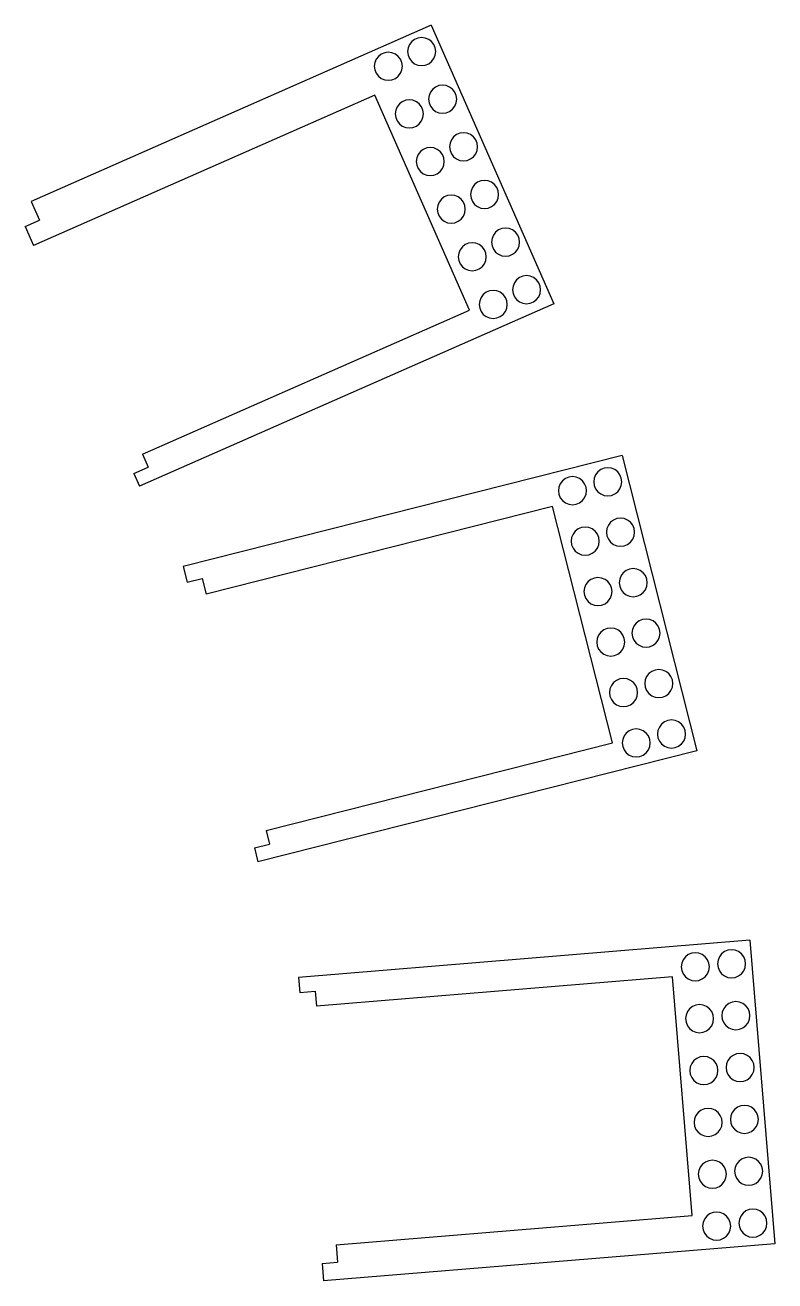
# Model space of a CAD drawing. Extents: x -27280 to 27280, y -16671 to 16671.
# Drawn here: x -20696 to -18968, y -3017 to -121 of the extents above; entities that cross this region are included whole.
import ezdxf

# ---------------------------------------------------------------- set-up
doc = ezdxf.new("R2010")
doc.units = 0
doc.header["$MEASUREMENT"] = 0
doc.layers.get('0').update_dxf_attribs({"linetype": 'CONTINUOUS'})

msp = doc.modelspace()

# ---------------------------------------------------------------- linework, layer by layer
for p, q in [((-19760, -121.1), (-20682.5, -527.5)), ((-19760, -121.1), (-19477.1, -763.5)), ((-19810.3, -166), (-19813.5, -173.8)), ((-19805.1, -159.2), (-19810.3, -166)), ((-19798.4, -154.1), (-19805.1, -159.2)), ((-19790.6, -150.9), (-19798.4, -154.1)), ((-19782.2, -149.8), (-19790.6, -150.9)), ((-19773.8, -150.9), (-19782.2, -149.8)), ((-19766, -154.1), (-19773.8, -150.9)), ((-19759.3, -159.2), (-19766, -154.1)), ((-19754.2, -166), (-19759.3, -159.2)), ((-19750.9, -173.8), (-19754.2, -166)), ((-19887.1, -199.8), (-19890.3, -207.6)), ((-19881.9, -193.1), (-19887.1, -199.8)), ((-19875.2, -187.9), (-19881.9, -193.1)), ((-19867.4, -184.7), (-19875.2, -187.9)), ((-19859, -183.6), (-19867.4, -184.7)), ((-19850.6, -184.7), (-19859, -183.6)), ((-19842.8, -187.9), (-19850.6, -184.7)), ((-19836.1, -193.1), (-19842.8, -187.9)), ((-19831, -199.8), (-19836.1, -193.1)), ((-19827.7, -207.6), (-19831, -199.8)), ((-19813.5, -173.8), (-19814.6, -182.2)), ((-19814.6, -182.2), (-19813.5, -190.5)), ((-19813.5, -190.5), (-19810.3, -198.3)), ((-19810.3, -198.3), (-19805.1, -205.1)), ((-19759.3, -205.1), (-19754.2, -198.3)), ((-19754.2, -198.3), (-19750.9, -190.5)), ((-19749.8, -182.2), (-19750.9, -173.8)), ((-19750.9, -190.5), (-19749.8, -182.2)), ((-19890.3, -207.6), (-19891.4, -216)), ((-19891.4, -216), (-19890.3, -224.4)), ((-19890.3, -224.4), (-19887.1, -232.2)), ((-19831, -232.2), (-19827.7, -224.4)), ((-19826.6, -216), (-19827.7, -207.6)), ((-19827.7, -224.4), (-19826.6, -216)), ((-19805.1, -205.1), (-19798.4, -210.2)), ((-19798.4, -210.2), (-19790.6, -213.4)), ((-19790.6, -213.4), (-19782.2, -214.5)), ((-19782.2, -214.5), (-19773.8, -213.4)), ((-19773.8, -213.4), (-19766, -210.2)), ((-19766, -210.2), (-19759.3, -205.1)), ((-19887.1, -232.2), (-19881.9, -238.9)), ((-19881.9, -238.9), (-19875.2, -244)), ((-19875.2, -244), (-19867.4, -247.3)), ((-19867.4, -247.3), (-19859, -248.4)), ((-19859, -248.4), (-19850.6, -247.3)), ((-19850.6, -247.3), (-19842.8, -244)), ((-19842.8, -244), (-19836.1, -238.9)), ((-19836.1, -238.9), (-19831, -232.2)), ((-19733.8, -259.6), (-19742.2, -260.7)), ((-19725.4, -260.7), (-19733.8, -259.6)), ((-19890.4, -282.6), (-20677.1, -629.1)), ((-19671.9, -778.5), (-19890.4, -282.6)), ((-19765.1, -283.6), (-19766.2, -292)), ((-19761.9, -275.8), (-19765.1, -283.6)), ((-19756.7, -269.1), (-19761.9, -275.8)), ((-19750, -263.9), (-19756.7, -269.1)), ((-19742.2, -260.7), (-19750, -263.9)), ((-19717.6, -263.9), (-19725.4, -260.7)), ((-19710.9, -269.1), (-19717.6, -263.9)), ((-19705.8, -275.8), (-19710.9, -269.1)), ((-19702.5, -283.6), (-19705.8, -275.8)), ((-19701.4, -292), (-19702.5, -283.6)), ((-19841.9, -317.4), (-19843, -325.8)), ((-19838.7, -309.6), (-19841.9, -317.4)), ((-19833.5, -302.9), (-19838.7, -309.6)), ((-19826.8, -297.8), (-19833.5, -302.9)), ((-19819, -294.5), (-19826.8, -297.8)), ((-19810.6, -293.4), (-19819, -294.5)), ((-19802.3, -294.5), (-19810.6, -293.4)), ((-19794.4, -297.8), (-19802.3, -294.5)), ((-19787.7, -302.9), (-19794.4, -297.8)), ((-19782.6, -309.6), (-19787.7, -302.9)), ((-19779.4, -317.4), (-19782.6, -309.6)), ((-19778.2, -325.8), (-19779.4, -317.4)), ((-19766.2, -292), (-19765.1, -300.4)), ((-19765.1, -300.4), (-19761.9, -308.2)), ((-19761.9, -308.2), (-19756.7, -314.9)), ((-19756.7, -314.9), (-19750, -320)), ((-19717.6, -320), (-19710.9, -314.9)), ((-19710.9, -314.9), (-19705.8, -308.2)), ((-19705.8, -308.2), (-19702.5, -300.4)), ((-19702.5, -300.4), (-19701.4, -292)), ((-19843, -325.8), (-19841.9, -334.2)), ((-19841.9, -334.2), (-19838.7, -342)), ((-19838.7, -342), (-19833.5, -348.7)), ((-19787.7, -348.7), (-19782.6, -342)), ((-19782.6, -342), (-19779.4, -334.2)), ((-19779.4, -334.2), (-19778.2, -325.8)), ((-19750, -320), (-19742.2, -323.3)), ((-19742.2, -323.3), (-19733.8, -324.4)), ((-19733.8, -324.4), (-19725.4, -323.3)), ((-19725.4, -323.3), (-19717.6, -320)), ((-19833.5, -348.7), (-19826.8, -353.9)), ((-19826.8, -353.9), (-19819, -357.1)), ((-19819, -357.1), (-19810.6, -358.2)), ((-19810.6, -358.2), (-19802.3, -357.1)), ((-19802.3, -357.1), (-19794.4, -353.9)), ((-19794.4, -353.9), (-19787.7, -348.7)), ((-19701.6, -373.7), (-19708.4, -378.9)), ((-19693.8, -370.5), (-19701.6, -373.7)), ((-19685.4, -369.4), (-19693.8, -370.5)), ((-19677.1, -370.5), (-19685.4, -369.4)), ((-19669.3, -373.7), (-19677.1, -370.5)), ((-19662.5, -378.9), (-19669.3, -373.7)), ((-19770.6, -404.3), (-19778.5, -407.6)), ((-19762.3, -403.2), (-19770.6, -404.3)), ((-19753.9, -404.3), (-19762.3, -403.2)), ((-19746.1, -407.6), (-19753.9, -404.3)), ((-19716.7, -393.4), (-19717.8, -401.8)), ((-19717.8, -401.8), (-19716.7, -410.2)), ((-19713.5, -385.6), (-19716.7, -393.4)), ((-19708.4, -378.9), (-19713.5, -385.6)), ((-19657.4, -385.6), (-19662.5, -378.9)), ((-19654.2, -393.4), (-19657.4, -385.6)), ((-19653.1, -401.8), (-19654.2, -393.4)), ((-19654.2, -410.2), (-19653.1, -401.8)), ((-19793.5, -427.2), (-19794.7, -435.6)), ((-19790.3, -419.4), (-19793.5, -427.2)), ((-19785.2, -412.7), (-19790.3, -419.4)), ((-19778.5, -407.6), (-19785.2, -412.7)), ((-19739.4, -412.7), (-19746.1, -407.6)), ((-19734.2, -419.4), (-19739.4, -412.7)), ((-19731, -427.2), (-19734.2, -419.4)), ((-19729.9, -435.6), (-19731, -427.2)), ((-19716.7, -410.2), (-19713.5, -418)), ((-19713.5, -418), (-19708.4, -424.7)), ((-19708.4, -424.7), (-19701.6, -429.8)), ((-19701.6, -429.8), (-19693.8, -433.1)), ((-19693.8, -433.1), (-19685.4, -434.2)), ((-19685.4, -434.2), (-19677.1, -433.1)), ((-19677.1, -433.1), (-19669.3, -429.8)), ((-19669.3, -429.8), (-19662.5, -424.7)), ((-19662.5, -424.7), (-19657.4, -418)), ((-19657.4, -418), (-19654.2, -410.2)), ((-19794.7, -435.6), (-19793.5, -444)), ((-19793.5, -444), (-19790.3, -451.8)), ((-19790.3, -451.8), (-19785.2, -458.5)), ((-19785.2, -458.5), (-19778.5, -463.7)), ((-19746.1, -463.7), (-19739.4, -458.5)), ((-19739.4, -458.5), (-19734.2, -451.8)), ((-19734.2, -451.8), (-19731, -444)), ((-19731, -444), (-19729.9, -435.6)), ((-19778.5, -463.7), (-19770.6, -466.9)), ((-19770.6, -466.9), (-19762.3, -468)), ((-19762.3, -468), (-19753.9, -466.9)), ((-19753.9, -466.9), (-19746.1, -463.7)), ((-19660, -488.7), (-19665.1, -495.4)), ((-19653.3, -483.6), (-19660, -488.7)), ((-19645.5, -480.3), (-19653.3, -483.6)), ((-19637.1, -479.2), (-19645.5, -480.3)), ((-19628.7, -480.3), (-19637.1, -479.2)), ((-19620.9, -483.6), (-19628.7, -480.3)), ((-19614.2, -488.7), (-19620.9, -483.6)), ((-19609, -495.4), (-19614.2, -488.7)), ((-19730.1, -517.4), (-19736.8, -522.5)), ((-19722.3, -514.2), (-19730.1, -517.4)), ((-19713.9, -513), (-19722.3, -514.2)), ((-19705.5, -514.2), (-19713.9, -513)), ((-19697.7, -517.4), (-19705.5, -514.2)), ((-19691, -522.5), (-19697.7, -517.4)), ((-19668.4, -503.2), (-19669.5, -511.6)), ((-19669.5, -511.6), (-19668.4, -520)), ((-19665.1, -495.4), (-19668.4, -503.2)), ((-19668.4, -520), (-19665.1, -527.8)), ((-19605.8, -503.2), (-19609, -495.4)), ((-19609, -527.8), (-19605.8, -520)), ((-19604.7, -511.6), (-19605.8, -503.2)), ((-19605.8, -520), (-19604.7, -511.6)), ((-20682.5, -527.5), (-20663.3, -571)), ((-19745.2, -537.1), (-19746.3, -545.4)), ((-19746.3, -545.4), (-19745.2, -553.8)), ((-19741.9, -529.2), (-19745.2, -537.1)), ((-19736.8, -522.5), (-19741.9, -529.2)), ((-19685.8, -529.2), (-19691, -522.5)), ((-19682.6, -537.1), (-19685.8, -529.2)), ((-19681.5, -545.4), (-19682.6, -537.1)), ((-19682.6, -553.8), (-19681.5, -545.4)), ((-19665.1, -527.8), (-19660, -534.5)), ((-19660, -534.5), (-19653.3, -539.7)), ((-19653.3, -539.7), (-19645.5, -542.9)), ((-19645.5, -542.9), (-19637.1, -544)), ((-19637.1, -544), (-19628.7, -542.9)), ((-19628.7, -542.9), (-19620.9, -539.7)), ((-19620.9, -539.7), (-19614.2, -534.5)), ((-19614.2, -534.5), (-19609, -527.8)), ((-20696.3, -585.6), (-20663.3, -571)), ((-19745.2, -553.8), (-19741.9, -561.6)), ((-19741.9, -561.6), (-19736.8, -568.3)), ((-19736.8, -568.3), (-19730.1, -573.5)), ((-19730.1, -573.5), (-19722.3, -576.7)), ((-19722.3, -576.7), (-19713.9, -577.8)), ((-19713.9, -577.8), (-19705.5, -576.7)), ((-19705.5, -576.7), (-19697.7, -573.5)), ((-19697.7, -573.5), (-19691, -568.3)), ((-19691, -568.3), (-19685.8, -561.6)), ((-19685.8, -561.6), (-19682.6, -553.8)), ((-20696.3, -585.6), (-20677.1, -629.1)), ((-19616.7, -605.2), (-19620, -613)), ((-19611.6, -598.5), (-19616.7, -605.2)), ((-19604.9, -593.4), (-19611.6, -598.5)), ((-19597.1, -590.1), (-19604.9, -593.4)), ((-19588.7, -589), (-19597.1, -590.1)), ((-19580.3, -590.1), (-19588.7, -589)), ((-19572.5, -593.4), (-19580.3, -590.1)), ((-19565.8, -598.5), (-19572.5, -593.4)), ((-19560.6, -605.2), (-19565.8, -598.5)), ((-19557.4, -613), (-19560.6, -605.2)), ((-19688.4, -632.4), (-19693.6, -639.1)), ((-19681.7, -627.2), (-19688.4, -632.4)), ((-19673.9, -624), (-19681.7, -627.2)), ((-19665.5, -622.9), (-19673.9, -624)), ((-19657.1, -624), (-19665.5, -622.9)), ((-19649.3, -627.2), (-19657.1, -624)), ((-19642.6, -632.4), (-19649.3, -627.2)), ((-19637.5, -639.1), (-19642.6, -632.4)), ((-19620, -613), (-19621.1, -621.4)), ((-19621.1, -621.4), (-19620, -629.8)), ((-19620, -629.8), (-19616.7, -637.6)), ((-19560.6, -637.6), (-19557.4, -629.8)), ((-19556.3, -621.4), (-19557.4, -613)), ((-19557.4, -629.8), (-19556.3, -621.4)), ((-19696.8, -646.9), (-19697.9, -655.3)), ((-19697.9, -655.3), (-19696.8, -663.6)), ((-19693.6, -639.1), (-19696.8, -646.9)), ((-19696.8, -663.6), (-19693.6, -671.5)), ((-19634.2, -646.9), (-19637.5, -639.1)), ((-19637.5, -671.5), (-19634.2, -663.6)), ((-19633.1, -655.3), (-19634.2, -646.9)), ((-19634.2, -663.6), (-19633.1, -655.3)), ((-19616.7, -637.6), (-19611.6, -644.3)), ((-19611.6, -644.3), (-19604.9, -649.5)), ((-19604.9, -649.5), (-19597.1, -652.7)), ((-19597.1, -652.7), (-19588.7, -653.8)), ((-19588.7, -653.8), (-19580.3, -652.7)), ((-19580.3, -652.7), (-19572.5, -649.5)), ((-19572.5, -649.5), (-19565.8, -644.3)), ((-19565.8, -644.3), (-19560.6, -637.6)), ((-19693.6, -671.5), (-19688.4, -678.2)), ((-19688.4, -678.2), (-19681.7, -683.3)), ((-19681.7, -683.3), (-19673.9, -686.5)), ((-19673.9, -686.5), (-19665.5, -687.6)), ((-19665.5, -687.6), (-19657.1, -686.5)), ((-19657.1, -686.5), (-19649.3, -683.3)), ((-19649.3, -683.3), (-19642.6, -678.2)), ((-19642.6, -678.2), (-19637.5, -671.5)), ((-19571.6, -722.9), (-19572.7, -731.2)), ((-19568.4, -715), (-19571.6, -722.9)), ((-19563.2, -708.3), (-19568.4, -715)), ((-19556.5, -703.2), (-19563.2, -708.3)), ((-19548.7, -699.9), (-19556.5, -703.2)), ((-19540.3, -698.8), (-19548.7, -699.9)), ((-19531.9, -699.9), (-19540.3, -698.8)), ((-19524.1, -703.2), (-19531.9, -699.9)), ((-19517.4, -708.3), (-19524.1, -703.2)), ((-19512.3, -715), (-19517.4, -708.3)), ((-19509, -722.9), (-19512.3, -715)), ((-19507.9, -731.2), (-19509, -722.9)), ((-19645.2, -748.9), (-19648.4, -756.7)), ((-19640, -742.2), (-19645.2, -748.9)), ((-19633.3, -737), (-19640, -742.2)), ((-19625.5, -733.8), (-19633.3, -737)), ((-19617.1, -732.7), (-19625.5, -733.8)), ((-19608.7, -733.8), (-19617.1, -732.7)), ((-19600.9, -737), (-19608.7, -733.8)), ((-19594.2, -742.2), (-19600.9, -737)), ((-19589.1, -748.9), (-19594.2, -742.2)), ((-19585.8, -756.7), (-19589.1, -748.9)), ((-19572.7, -731.2), (-19571.6, -739.6)), ((-19571.6, -739.6), (-19568.4, -747.4)), ((-19568.4, -747.4), (-19563.2, -754.1)), ((-19517.4, -754.1), (-19512.3, -747.4)), ((-19512.3, -747.4), (-19509, -739.6)), ((-19509, -739.6), (-19507.9, -731.2)), ((-19477.1, -763.5), (-20432.5, -1184.3)), ((-20425.6, -1110.6), (-19671.9, -778.5)), ((-19648.4, -756.7), (-19649.5, -765.1)), ((-19649.5, -765.1), (-19648.4, -773.5)), ((-19648.4, -773.5), (-19645.2, -781.3)), ((-19645.2, -781.3), (-19640, -788)), ((-19594.2, -788), (-19589.1, -781.3)), ((-19589.1, -781.3), (-19585.8, -773.5)), ((-19584.7, -765.1), (-19585.8, -756.7)), ((-19585.8, -773.5), (-19584.7, -765.1)), ((-19563.2, -754.1), (-19556.5, -759.3)), ((-19556.5, -759.3), (-19548.7, -762.5)), ((-19548.7, -762.5), (-19540.3, -763.6)), ((-19540.3, -763.6), (-19531.9, -762.5)), ((-19531.9, -762.5), (-19524.1, -759.3)), ((-19524.1, -759.3), (-19517.4, -754.1)), ((-19640, -788), (-19633.3, -793.1)), ((-19633.3, -793.1), (-19625.5, -796.4)), ((-19625.5, -796.4), (-19617.1, -797.5)), ((-19617.1, -797.5), (-19608.7, -796.4)), ((-19608.7, -796.4), (-19600.9, -793.1)), ((-19600.9, -793.1), (-19594.2, -788)), ((-20425.6, -1110.6), (-20412.6, -1140.2)), ((-19319.7, -1113.6), (-20331.9, -1369.6)), ((-19319.7, -1113.6), (-19147.6, -1794.1)), ((-20445.5, -1154.7), (-20412.6, -1140.2)), ((-20445.5, -1154.7), (-20432.5, -1184.3)), ((-19381.2, -1157.8), (-19384.5, -1165.6)), ((-19376.1, -1151.1), (-19381.2, -1157.8)), ((-19369.4, -1145.9), (-19376.1, -1151.1)), ((-19361.6, -1142.7), (-19369.4, -1145.9)), ((-19353.2, -1141.6), (-19361.6, -1142.7)), ((-19344.8, -1142.7), (-19353.2, -1141.6)), ((-19337, -1145.9), (-19344.8, -1142.7)), ((-19330.3, -1151.1), (-19337, -1145.9)), ((-19325.1, -1157.8), (-19330.3, -1151.1)), ((-19321.9, -1165.6), (-19325.1, -1157.8)), ((-19465.9, -1186.2), (-19467, -1194.6)), ((-19462.6, -1178.4), (-19465.9, -1186.2)), ((-19457.5, -1171.7), (-19462.6, -1178.4)), ((-19450.8, -1166.5), (-19457.5, -1171.7)), ((-19443, -1163.3), (-19450.8, -1166.5)), ((-19434.6, -1162.2), (-19443, -1163.3)), ((-19426.2, -1163.3), (-19434.6, -1162.2)), ((-19418.4, -1166.5), (-19426.2, -1163.3)), ((-19411.7, -1171.7), (-19418.4, -1166.5)), ((-19406.5, -1178.4), (-19411.7, -1171.7)), ((-19403.3, -1186.2), (-19406.5, -1178.4)), ((-19402.2, -1194.6), (-19403.3, -1186.2)), ((-19384.5, -1165.6), (-19385.6, -1174)), ((-19385.6, -1174), (-19384.5, -1182.4)), ((-19384.5, -1182.4), (-19381.2, -1190.2)), ((-19325.1, -1190.2), (-19321.9, -1182.4)), ((-19320.8, -1174), (-19321.9, -1165.6)), ((-19321.9, -1182.4), (-19320.8, -1174)), ((-19467, -1194.6), (-19465.9, -1202.9)), ((-19465.9, -1202.9), (-19462.6, -1210.8)), ((-19462.6, -1210.8), (-19457.5, -1217.5)), ((-19411.7, -1217.5), (-19406.5, -1210.8)), ((-19406.5, -1210.8), (-19403.3, -1202.9)), ((-19403.3, -1202.9), (-19402.2, -1194.6)), ((-19381.2, -1190.2), (-19376.1, -1196.9)), ((-19376.1, -1196.9), (-19369.4, -1202)), ((-19369.4, -1202), (-19361.6, -1205.3)), ((-19361.6, -1205.3), (-19353.2, -1206.4)), ((-19353.2, -1206.4), (-19344.8, -1205.3)), ((-19344.8, -1205.3), (-19337, -1202)), ((-19337, -1202), (-19330.3, -1196.9)), ((-19330.3, -1196.9), (-19325.1, -1190.2)), ((-19480.2, -1231.2), (-20278.7, -1433.1)), ((-19342.5, -1775.8), (-19480.2, -1231.2)), ((-19457.5, -1217.5), (-19450.8, -1222.6)), ((-19450.8, -1222.6), (-19443, -1225.9)), ((-19443, -1225.9), (-19434.6, -1227)), ((-19434.6, -1227), (-19426.2, -1225.9)), ((-19426.2, -1225.9), (-19418.4, -1222.6)), ((-19418.4, -1222.6), (-19411.7, -1217.5)), ((-19346.7, -1267.4), (-19351.8, -1274.1)), ((-19340, -1262.3), (-19346.7, -1267.4)), ((-19332.2, -1259), (-19340, -1262.3)), ((-19323.8, -1257.9), (-19332.2, -1259)), ((-19315.4, -1259), (-19323.8, -1257.9)), ((-19307.6, -1262.3), (-19315.4, -1259)), ((-19300.9, -1267.4), (-19307.6, -1262.3)), ((-19295.7, -1274.1), (-19300.9, -1267.4)), ((-19436.4, -1302.5), (-19437.5, -1310.9)), ((-19433.2, -1294.7), (-19436.4, -1302.5)), ((-19428.1, -1288), (-19433.2, -1294.7)), ((-19421.3, -1282.9), (-19428.1, -1288)), ((-19413.5, -1279.6), (-19421.3, -1282.9)), ((-19405.1, -1278.5), (-19413.5, -1279.6)), ((-19396.8, -1279.6), (-19405.1, -1278.5)), ((-19389, -1282.9), (-19396.8, -1279.6)), ((-19382.2, -1288), (-19389, -1282.9)), ((-19377.1, -1294.7), (-19382.2, -1288)), ((-19373.9, -1302.5), (-19377.1, -1294.7)), ((-19372.8, -1310.9), (-19373.9, -1302.5)), ((-19355.1, -1281.9), (-19356.2, -1290.3)), ((-19356.2, -1290.3), (-19355.1, -1298.7)), ((-19351.8, -1274.1), (-19355.1, -1281.9)), ((-19355.1, -1298.7), (-19351.8, -1306.5)), ((-19292.5, -1281.9), (-19295.7, -1274.1)), ((-19295.7, -1306.5), (-19292.5, -1298.7)), ((-19291.4, -1290.3), (-19292.5, -1281.9)), ((-19292.5, -1298.7), (-19291.4, -1290.3)), ((-19437.5, -1310.9), (-19436.4, -1319.3)), ((-19436.4, -1319.3), (-19433.2, -1327.1)), ((-19433.2, -1327.1), (-19428.1, -1333.8)), ((-19382.2, -1333.8), (-19377.1, -1327.1)), ((-19377.1, -1327.1), (-19373.9, -1319.3)), ((-19373.9, -1319.3), (-19372.8, -1310.9)), ((-19351.8, -1306.5), (-19346.7, -1313.2)), ((-19346.7, -1313.2), (-19340, -1318.4)), ((-19340, -1318.4), (-19332.2, -1321.6)), ((-19332.2, -1321.6), (-19323.8, -1322.7)), ((-19323.8, -1322.7), (-19315.4, -1321.6)), ((-19315.4, -1321.6), (-19307.6, -1318.4)), ((-19307.6, -1318.4), (-19300.9, -1313.2)), ((-19300.9, -1313.2), (-19295.7, -1306.5)), ((-19428.1, -1333.8), (-19421.3, -1339)), ((-19421.3, -1339), (-19413.5, -1342.2)), ((-19413.5, -1342.2), (-19405.1, -1343.3)), ((-19405.1, -1343.3), (-19396.8, -1342.2)), ((-19396.8, -1342.2), (-19389, -1339)), ((-19389, -1339), (-19382.2, -1333.8)), ((-20331.9, -1369.6), (-20322.7, -1405.7)), ((-19317.3, -1383.8), (-19322.4, -1390.5)), ((-19310.6, -1378.6), (-19317.3, -1383.8)), ((-19302.7, -1375.4), (-19310.6, -1378.6)), ((-19294.4, -1374.3), (-19302.7, -1375.4)), ((-19286, -1375.4), (-19294.4, -1374.3)), ((-19278.2, -1378.6), (-19286, -1375.4)), ((-19271.5, -1383.8), (-19278.2, -1378.6)), ((-19266.3, -1390.5), (-19271.5, -1383.8)), ((-20322.7, -1405.7), (-20287.8, -1396.9)), ((-20287.8, -1396.9), (-20278.7, -1433.1)), ((-19403.8, -1411), (-19407, -1418.9)), ((-19398.6, -1404.3), (-19403.8, -1411)), ((-19391.9, -1399.2), (-19398.6, -1404.3)), ((-19384.1, -1396), (-19391.9, -1399.2)), ((-19375.7, -1394.9), (-19384.1, -1396)), ((-19367.3, -1396), (-19375.7, -1394.9)), ((-19359.5, -1399.2), (-19367.3, -1396)), ((-19352.8, -1404.3), (-19359.5, -1399.2)), ((-19347.7, -1411), (-19352.8, -1404.3)), ((-19344.4, -1418.9), (-19347.7, -1411)), ((-19325.6, -1398.3), (-19326.7, -1406.7)), ((-19326.7, -1406.7), (-19325.6, -1415)), ((-19322.4, -1390.5), (-19325.6, -1398.3)), ((-19325.6, -1415), (-19322.4, -1422.9)), ((-19263.1, -1398.3), (-19266.3, -1390.5)), ((-19266.3, -1422.9), (-19263.1, -1415)), ((-19262, -1406.7), (-19263.1, -1398.3)), ((-19263.1, -1415), (-19262, -1406.7)), ((-19407, -1418.9), (-19408.1, -1427.2)), ((-19408.1, -1427.2), (-19407, -1435.6)), ((-19407, -1435.6), (-19403.8, -1443.4)), ((-19403.8, -1443.4), (-19398.6, -1450.1)), ((-19352.8, -1450.1), (-19347.7, -1443.4)), ((-19347.7, -1443.4), (-19344.4, -1435.6)), ((-19343.3, -1427.2), (-19344.4, -1418.9)), ((-19344.4, -1435.6), (-19343.3, -1427.2)), ((-19322.4, -1422.9), (-19317.3, -1429.6)), ((-19317.3, -1429.6), (-19310.6, -1434.7)), ((-19310.6, -1434.7), (-19302.7, -1437.9)), ((-19302.7, -1437.9), (-19294.4, -1439.1)), ((-19294.4, -1439.1), (-19286, -1437.9)), ((-19286, -1437.9), (-19278.2, -1434.7)), ((-19278.2, -1434.7), (-19271.5, -1429.6)), ((-19271.5, -1429.6), (-19266.3, -1422.9)), ((-19398.6, -1450.1), (-19391.9, -1455.3)), ((-19391.9, -1455.3), (-19384.1, -1458.5)), ((-19384.1, -1458.5), (-19375.7, -1459.6)), ((-19375.7, -1459.6), (-19367.3, -1458.5)), ((-19367.3, -1458.5), (-19359.5, -1455.3)), ((-19359.5, -1455.3), (-19352.8, -1450.1)), ((-19287.8, -1500.1), (-19293, -1506.8)), ((-19281.1, -1494.9), (-19287.8, -1500.1)), ((-19273.3, -1491.7), (-19281.1, -1494.9)), ((-19264.9, -1490.6), (-19273.3, -1491.7)), ((-19256.6, -1491.7), (-19264.9, -1490.6)), ((-19248.7, -1494.9), (-19256.6, -1491.7)), ((-19242, -1500.1), (-19248.7, -1494.9)), ((-19236.9, -1506.8), (-19242, -1500.1)), ((-19374.4, -1527.4), (-19377.6, -1535.2)), ((-19369.2, -1520.7), (-19374.4, -1527.4)), ((-19362.5, -1515.5), (-19369.2, -1520.7)), ((-19354.7, -1512.3), (-19362.5, -1515.5)), ((-19346.3, -1511.2), (-19354.7, -1512.3)), ((-19337.9, -1512.3), (-19346.3, -1511.2)), ((-19330.1, -1515.5), (-19337.9, -1512.3)), ((-19323.4, -1520.7), (-19330.1, -1515.5)), ((-19318.3, -1527.4), (-19323.4, -1520.7)), ((-19315, -1535.2), (-19318.3, -1527.4)), ((-19296.2, -1514.6), (-19297.3, -1523)), ((-19297.3, -1523), (-19296.2, -1531.4)), ((-19293, -1506.8), (-19296.2, -1514.6)), ((-19296.2, -1531.4), (-19293, -1539.2)), ((-19233.6, -1514.6), (-19236.9, -1506.8)), ((-19236.9, -1539.2), (-19233.6, -1531.4)), ((-19232.5, -1523), (-19233.6, -1514.6)), ((-19233.6, -1531.4), (-19232.5, -1523)), ((-19377.6, -1535.2), (-19378.7, -1543.6)), ((-19378.7, -1543.6), (-19377.6, -1552)), ((-19377.6, -1552), (-19374.4, -1559.8)), ((-19374.4, -1559.8), (-19369.2, -1566.5)), ((-19323.4, -1566.5), (-19318.3, -1559.8)), ((-19318.3, -1559.8), (-19315, -1552)), ((-19313.9, -1543.6), (-19315, -1535.2)), ((-19315, -1552), (-19313.9, -1543.6)), ((-19293, -1539.2), (-19287.8, -1545.9)), ((-19287.8, -1545.9), (-19281.1, -1551.1)), ((-19281.1, -1551.1), (-19273.3, -1554.3)), ((-19273.3, -1554.3), (-19264.9, -1555.4)), ((-19264.9, -1555.4), (-19256.6, -1554.3)), ((-19256.6, -1554.3), (-19248.7, -1551.1)), ((-19248.7, -1551.1), (-19242, -1545.9)), ((-19242, -1545.9), (-19236.9, -1539.2)), ((-19369.2, -1566.5), (-19362.5, -1571.6)), ((-19362.5, -1571.6), (-19354.7, -1574.9)), ((-19354.7, -1574.9), (-19346.3, -1576)), ((-19346.3, -1576), (-19337.9, -1574.9)), ((-19337.9, -1574.9), (-19330.1, -1571.6)), ((-19330.1, -1571.6), (-19323.4, -1566.5)), ((-19258.4, -1616.4), (-19263.6, -1623.1)), ((-19251.7, -1611.3), (-19258.4, -1616.4)), ((-19243.9, -1608.1), (-19251.7, -1611.3)), ((-19235.5, -1606.9), (-19243.9, -1608.1)), ((-19227.1, -1608.1), (-19235.5, -1606.9)), ((-19219.3, -1611.3), (-19227.1, -1608.1)), ((-19212.6, -1616.4), (-19219.3, -1611.3)), ((-19207.5, -1623.1), (-19212.6, -1616.4)), ((-19344.9, -1643.7), (-19348.2, -1651.5)), ((-19339.8, -1637), (-19344.9, -1643.7)), ((-19333.1, -1631.9), (-19339.8, -1637)), ((-19325.3, -1628.6), (-19333.1, -1631.9)), ((-19316.9, -1627.5), (-19325.3, -1628.6)), ((-19308.5, -1628.6), (-19316.9, -1627.5)), ((-19300.7, -1631.9), (-19308.5, -1628.6)), ((-19294, -1637), (-19300.7, -1631.9)), ((-19288.8, -1643.7), (-19294, -1637)), ((-19285.6, -1651.5), (-19288.8, -1643.7)), ((-19266.8, -1631), (-19267.9, -1639.3)), ((-19267.9, -1639.3), (-19266.8, -1647.7)), ((-19263.6, -1623.1), (-19266.8, -1631)), ((-19266.8, -1647.7), (-19263.6, -1655.5)), ((-19204.2, -1631), (-19207.5, -1623.1)), ((-19207.5, -1655.5), (-19204.2, -1647.7)), ((-19203.1, -1639.3), (-19204.2, -1631)), ((-19204.2, -1647.7), (-19203.1, -1639.3)), ((-19348.2, -1651.5), (-19349.3, -1659.9)), ((-19349.3, -1659.9), (-19348.2, -1668.3)), ((-19348.2, -1668.3), (-19344.9, -1676.1)), ((-19344.9, -1676.1), (-19339.8, -1682.8)), ((-19294, -1682.8), (-19288.8, -1676.1)), ((-19288.8, -1676.1), (-19285.6, -1668.3)), ((-19284.5, -1659.9), (-19285.6, -1651.5)), ((-19285.6, -1668.3), (-19284.5, -1659.9)), ((-19263.6, -1655.5), (-19258.4, -1662.2)), ((-19258.4, -1662.2), (-19251.7, -1667.4)), ((-19251.7, -1667.4), (-19243.9, -1670.6)), ((-19243.9, -1670.6), (-19235.5, -1671.7)), ((-19235.5, -1671.7), (-19227.1, -1670.6)), ((-19227.1, -1670.6), (-19219.3, -1667.4)), ((-19219.3, -1667.4), (-19212.6, -1662.2)), ((-19212.6, -1662.2), (-19207.5, -1655.5)), ((-19339.8, -1682.8), (-19333.1, -1688)), ((-19333.1, -1688), (-19325.3, -1691.2)), ((-19325.3, -1691.2), (-19316.9, -1692.3)), ((-19316.9, -1692.3), (-19308.5, -1691.2)), ((-19308.5, -1691.2), (-19300.7, -1688)), ((-19300.7, -1688), (-19294, -1682.8)), ((-19229, -1732.8), (-19234.1, -1739.5)), ((-19222.3, -1727.6), (-19229, -1732.8)), ((-19214.5, -1724.4), (-19222.3, -1727.6)), ((-19206.1, -1723.3), (-19214.5, -1724.4)), ((-19197.7, -1724.4), (-19206.1, -1723.3)), ((-19189.9, -1727.6), (-19197.7, -1724.4)), ((-19183.2, -1732.8), (-19189.9, -1727.6)), ((-19178, -1739.5), (-19183.2, -1732.8)), ((-19315.5, -1760.1), (-19318.8, -1767.9)), ((-19310.4, -1753.4), (-19315.5, -1760.1)), ((-19303.7, -1748.2), (-19310.4, -1753.4)), ((-19295.9, -1745), (-19303.7, -1748.2)), ((-19287.5, -1743.9), (-19295.9, -1745)), ((-19279.1, -1745), (-19287.5, -1743.9)), ((-19271.3, -1748.2), (-19279.1, -1745)), ((-19264.6, -1753.4), (-19271.3, -1748.2)), ((-19259.4, -1760.1), (-19264.6, -1753.4)), ((-19256.2, -1767.9), (-19259.4, -1760.1)), ((-19237.4, -1747.3), (-19238.5, -1755.7)), ((-19238.5, -1755.7), (-19237.4, -1764.1)), ((-19234.1, -1739.5), (-19237.4, -1747.3)), ((-19237.4, -1764.1), (-19234.1, -1771.9)), ((-19174.8, -1747.3), (-19178, -1739.5)), ((-19178, -1771.9), (-19174.8, -1764.1)), ((-19173.7, -1755.7), (-19174.8, -1747.3)), ((-19174.8, -1764.1), (-19173.7, -1755.7)), ((-19147.6, -1794.1), (-20159.8, -2050.1)), ((-20140.9, -1977.8), (-19342.5, -1775.8)), ((-19318.8, -1767.9), (-19319.9, -1776.3)), ((-19319.9, -1776.3), (-19318.8, -1784.6)), ((-19318.8, -1784.6), (-19315.5, -1792.4)), ((-19315.5, -1792.4), (-19310.4, -1799.2)), ((-19264.6, -1799.2), (-19259.4, -1792.4)), ((-19259.4, -1792.4), (-19256.2, -1784.6)), ((-19255.1, -1776.3), (-19256.2, -1767.9)), ((-19256.2, -1784.6), (-19255.1, -1776.3)), ((-19234.1, -1771.9), (-19229, -1778.6)), ((-19229, -1778.6), (-19222.3, -1783.7)), ((-19222.3, -1783.7), (-19214.5, -1787)), ((-19214.5, -1787), (-19206.1, -1788.1)), ((-19206.1, -1788.1), (-19197.7, -1787)), ((-19197.7, -1787), (-19189.9, -1783.7)), ((-19189.9, -1783.7), (-19183.2, -1778.6)), ((-19183.2, -1778.6), (-19178, -1771.9)), ((-19310.4, -1799.2), (-19303.7, -1804.3)), ((-19303.7, -1804.3), (-19295.9, -1807.5)), ((-19295.9, -1807.5), (-19287.5, -1808.6)), ((-19287.5, -1808.6), (-19279.1, -1807.5)), ((-19279.1, -1807.5), (-19271.3, -1804.3)), ((-19271.3, -1804.3), (-19264.6, -1799.2)), ((-20140.9, -1977.8), (-20132.9, -2009.5)), ((-20167.8, -2018.3), (-20132.9, -2009.5)), ((-20167.8, -2018.3), (-20159.8, -2050.1)), ((-19025.5, -2231.3), (-20066, -2317)), ((-19083.9, -2257.4), (-19090.6, -2262.5)), ((-19076.1, -2254.1), (-19083.9, -2257.4)), ((-19067.7, -2253), (-19076.1, -2254.1)), ((-19059.3, -2254.1), (-19067.7, -2253)), ((-19051.5, -2257.4), (-19059.3, -2254.1)), ((-19044.8, -2262.5), (-19051.5, -2257.4)), ((-19025.5, -2231.3), (-18967.9, -2930.9)), ((-19182.6, -2283.9), (-19183.7, -2292.3)), ((-19179.4, -2276.1), (-19182.6, -2283.9)), ((-19174.3, -2269.4), (-19179.4, -2276.1)), ((-19167.6, -2264.3), (-19174.3, -2269.4)), ((-19159.7, -2261), (-19167.6, -2264.3)), ((-19151.4, -2259.9), (-19159.7, -2261)), ((-19143, -2261), (-19151.4, -2259.9)), ((-19135.2, -2264.3), (-19143, -2261)), ((-19128.5, -2269.4), (-19135.2, -2264.3)), ((-19123.3, -2276.1), (-19128.5, -2269.4)), ((-19120.1, -2283.9), (-19123.3, -2276.1)), ((-19119, -2292.3), (-19120.1, -2283.9)), ((-19099, -2277), (-19100.1, -2285.4)), ((-19100.1, -2285.4), (-19099, -2293.8)), ((-19095.8, -2269.2), (-19099, -2277)), ((-19090.6, -2262.5), (-19095.8, -2269.2)), ((-19039.7, -2269.2), (-19044.8, -2262.5)), ((-19036.4, -2277), (-19039.7, -2269.2)), ((-19035.3, -2285.4), (-19036.4, -2277)), ((-19036.4, -2293.8), (-19035.3, -2285.4)), ((-19203.6, -2315.4), (-20024.4, -2383)), ((-19158.3, -2865.7), (-19203.6, -2315.4)), ((-19183.7, -2292.3), (-19182.6, -2300.7)), ((-19182.6, -2300.7), (-19179.4, -2308.5)), ((-19179.4, -2308.5), (-19174.3, -2315.2)), ((-19174.3, -2315.2), (-19167.6, -2320.4)), ((-19135.2, -2320.4), (-19128.5, -2315.2)), ((-19128.5, -2315.2), (-19123.3, -2308.5)), ((-19123.3, -2308.5), (-19120.1, -2300.7)), ((-19120.1, -2300.7), (-19119, -2292.3)), ((-19099, -2293.8), (-19095.8, -2301.6)), ((-19095.8, -2301.6), (-19090.6, -2308.3)), ((-19090.6, -2308.3), (-19083.9, -2313.5)), ((-19083.9, -2313.5), (-19076.1, -2316.7)), ((-19059.3, -2316.7), (-19051.5, -2313.5)), ((-19051.5, -2313.5), (-19044.8, -2308.3)), ((-19044.8, -2308.3), (-19039.7, -2301.6)), ((-19039.7, -2301.6), (-19036.4, -2293.8)), ((-20066, -2317), (-20063.1, -2351.4)), ((-19167.6, -2320.4), (-19159.7, -2323.6)), ((-19159.7, -2323.6), (-19151.4, -2324.7)), ((-19151.4, -2324.7), (-19143, -2323.6)), ((-19143, -2323.6), (-19135.2, -2320.4)), ((-19076.1, -2316.7), (-19067.7, -2317.8)), ((-19067.7, -2317.8), (-19059.3, -2316.7)), ((-20063.1, -2351.4), (-20027.3, -2348.5)), ((-20027.3, -2348.5), (-20024.4, -2383)), ((-19066.2, -2373.7), (-19074.1, -2377)), ((-19057.9, -2372.6), (-19066.2, -2373.7)), ((-19049.5, -2373.7), (-19057.9, -2372.6)), ((-19041.7, -2377), (-19049.5, -2373.7)), ((-19169.6, -2395.7), (-19172.8, -2403.5)), ((-19164.4, -2389), (-19169.6, -2395.7)), ((-19157.7, -2383.9), (-19164.4, -2389)), ((-19149.9, -2380.6), (-19157.7, -2383.9)), ((-19141.5, -2379.5), (-19149.9, -2380.6)), ((-19133.1, -2380.6), (-19141.5, -2379.5)), ((-19125.3, -2383.9), (-19133.1, -2380.6)), ((-19118.6, -2389), (-19125.3, -2383.9)), ((-19113.5, -2395.7), (-19118.6, -2389)), ((-19110.2, -2403.5), (-19113.5, -2395.7)), ((-19089.2, -2396.6), (-19090.3, -2405)), ((-19085.9, -2388.8), (-19089.2, -2396.6)), ((-19080.8, -2382.1), (-19085.9, -2388.8)), ((-19074.1, -2377), (-19080.8, -2382.1)), ((-19035, -2382.1), (-19041.7, -2377)), ((-19029.8, -2388.8), (-19035, -2382.1)), ((-19026.6, -2396.6), (-19029.8, -2388.8)), ((-19025.5, -2405), (-19026.6, -2396.6)), ((-19172.8, -2403.5), (-19173.9, -2411.9)), ((-19173.9, -2411.9), (-19172.8, -2420.3)), ((-19172.8, -2420.3), (-19169.6, -2428.1)), ((-19169.6, -2428.1), (-19164.4, -2434.8)), ((-19118.6, -2434.8), (-19113.5, -2428.1)), ((-19113.5, -2428.1), (-19110.2, -2420.3)), ((-19109.1, -2411.9), (-19110.2, -2403.5)), ((-19110.2, -2420.3), (-19109.1, -2411.9)), ((-19090.3, -2405), (-19089.2, -2413.4)), ((-19089.2, -2413.4), (-19085.9, -2421.2)), ((-19085.9, -2421.2), (-19080.8, -2427.9)), ((-19080.8, -2427.9), (-19074.1, -2433.1)), ((-19041.7, -2433.1), (-19035, -2427.9)), ((-19035, -2427.9), (-19029.8, -2421.2)), ((-19029.8, -2421.2), (-19026.6, -2413.4)), ((-19026.6, -2413.4), (-19025.5, -2405)), ((-19164.4, -2434.8), (-19157.7, -2440)), ((-19157.7, -2440), (-19149.9, -2443.2)), ((-19149.9, -2443.2), (-19141.5, -2444.3)), ((-19141.5, -2444.3), (-19133.1, -2443.2)), ((-19133.1, -2443.2), (-19125.3, -2440)), ((-19125.3, -2440), (-19118.6, -2434.8)), ((-19074.1, -2433.1), (-19066.2, -2436.3)), ((-19066.2, -2436.3), (-19057.9, -2437.4)), ((-19057.9, -2437.4), (-19049.5, -2436.3)), ((-19049.5, -2436.3), (-19041.7, -2433.1)), ((-19159.7, -2515.3), (-19163, -2523.1)), ((-19154.6, -2508.6), (-19159.7, -2515.3)), ((-19147.9, -2503.4), (-19154.6, -2508.6)), ((-19140.1, -2500.2), (-19147.9, -2503.4)), ((-19131.7, -2499.1), (-19140.1, -2500.2)), ((-19123.3, -2500.2), (-19131.7, -2499.1)), ((-19115.5, -2503.4), (-19123.3, -2500.2)), ((-19108.8, -2508.6), (-19115.5, -2503.4)), ((-19103.6, -2515.3), (-19108.8, -2508.6)), ((-19100.4, -2523.1), (-19103.6, -2515.3)), ((-19079.3, -2516.2), (-19080.4, -2524.6)), ((-19076.1, -2508.4), (-19079.3, -2516.2)), ((-19070.9, -2501.7), (-19076.1, -2508.4)), ((-19064.2, -2496.6), (-19070.9, -2501.7)), ((-19056.4, -2493.3), (-19064.2, -2496.6)), ((-19048, -2492.2), (-19056.4, -2493.3)), ((-19039.6, -2493.3), (-19048, -2492.2)), ((-19031.8, -2496.6), (-19039.6, -2493.3)), ((-19025.1, -2501.7), (-19031.8, -2496.6)), ((-19020, -2508.4), (-19025.1, -2501.7)), ((-19016.7, -2516.2), (-19020, -2508.4)), ((-19015.6, -2524.6), (-19016.7, -2516.2)), ((-19163, -2523.1), (-19164.1, -2531.5)), ((-19164.1, -2531.5), (-19163, -2539.9)), ((-19163, -2539.9), (-19159.7, -2547.7)), ((-19159.7, -2547.7), (-19154.6, -2554.4)), ((-19108.8, -2554.4), (-19103.6, -2547.7)), ((-19103.6, -2547.7), (-19100.4, -2539.9)), ((-19099.3, -2531.5), (-19100.4, -2523.1)), ((-19100.4, -2539.9), (-19099.3, -2531.5)), ((-19080.4, -2524.6), (-19079.3, -2533)), ((-19079.3, -2533), (-19076.1, -2540.8)), ((-19076.1, -2540.8), (-19070.9, -2547.5)), ((-19070.9, -2547.5), (-19064.2, -2552.7)), ((-19031.8, -2552.7), (-19025.1, -2547.5)), ((-19025.1, -2547.5), (-19020, -2540.8)), ((-19020, -2540.8), (-19016.7, -2533)), ((-19016.7, -2533), (-19015.6, -2524.6)), ((-19154.6, -2554.4), (-19147.9, -2559.6)), ((-19147.9, -2559.6), (-19140.1, -2562.8)), ((-19140.1, -2562.8), (-19131.7, -2563.9)), ((-19131.7, -2563.9), (-19123.3, -2562.8)), ((-19123.3, -2562.8), (-19115.5, -2559.6)), ((-19115.5, -2559.6), (-19108.8, -2554.4)), ((-19064.2, -2552.7), (-19056.4, -2555.9)), ((-19056.4, -2555.9), (-19048, -2557)), ((-19048, -2557), (-19039.6, -2555.9)), ((-19039.6, -2555.9), (-19031.8, -2552.7)), ((-19144.7, -2628.2), (-19149.9, -2634.9)), ((-19138, -2623), (-19144.7, -2628.2)), ((-19130.2, -2619.8), (-19138, -2623)), ((-19121.8, -2618.7), (-19130.2, -2619.8)), ((-19113.4, -2619.8), (-19121.8, -2618.7)), ((-19105.6, -2623), (-19113.4, -2619.8)), ((-19098.9, -2628.2), (-19105.6, -2623)), ((-19093.8, -2634.9), (-19098.9, -2628.2)), ((-19066.2, -2628), (-19069.5, -2635.8)), ((-19061.1, -2621.3), (-19066.2, -2628)), ((-19054.4, -2616.2), (-19061.1, -2621.3)), ((-19046.6, -2612.9), (-19054.4, -2616.2)), ((-19038.2, -2611.8), (-19046.6, -2612.9)), ((-19029.8, -2612.9), (-19038.2, -2611.8)), ((-19022, -2616.2), (-19029.8, -2612.9)), ((-19015.3, -2621.3), (-19022, -2616.2)), ((-19010.1, -2628), (-19015.3, -2621.3)), ((-19006.9, -2635.8), (-19010.1, -2628)), ((-19153.1, -2642.7), (-19154.2, -2651.1)), ((-19154.2, -2651.1), (-19153.1, -2659.5)), ((-19149.9, -2634.9), (-19153.1, -2642.7)), ((-19153.1, -2659.5), (-19149.9, -2667.3)), ((-19090.5, -2642.7), (-19093.8, -2634.9)), ((-19093.8, -2667.3), (-19090.5, -2659.5)), ((-19089.4, -2651.1), (-19090.5, -2642.7)), ((-19090.5, -2659.5), (-19089.4, -2651.1)), ((-19069.5, -2635.8), (-19070.6, -2644.2)), ((-19070.6, -2644.2), (-19069.5, -2652.6)), ((-19069.5, -2652.6), (-19066.2, -2660.4)), ((-19066.2, -2660.4), (-19061.1, -2667.1)), ((-19015.3, -2667.1), (-19010.1, -2660.4)), ((-19010.1, -2660.4), (-19006.9, -2652.6)), ((-19005.8, -2644.2), (-19006.9, -2635.8)), ((-19006.9, -2652.6), (-19005.8, -2644.2)), ((-19149.9, -2667.3), (-19144.7, -2674)), ((-19144.7, -2674), (-19138, -2679.1)), ((-19138, -2679.1), (-19130.2, -2682.4)), ((-19130.2, -2682.4), (-19121.8, -2683.5)), ((-19121.8, -2683.5), (-19113.4, -2682.4)), ((-19113.4, -2682.4), (-19105.6, -2679.1)), ((-19105.6, -2679.1), (-19098.9, -2674)), ((-19098.9, -2674), (-19093.8, -2667.3)), ((-19061.1, -2667.1), (-19054.4, -2672.3)), ((-19054.4, -2672.3), (-19046.6, -2675.5)), ((-19046.6, -2675.5), (-19038.2, -2676.6)), ((-19038.2, -2676.6), (-19029.8, -2675.5)), ((-19029.8, -2675.5), (-19022, -2672.3)), ((-19022, -2672.3), (-19015.3, -2667.1)), ((-19134.9, -2747.8), (-19140, -2754.5)), ((-19128.2, -2742.6), (-19134.9, -2747.8)), ((-19120.4, -2739.4), (-19128.2, -2742.6)), ((-19112, -2738.3), (-19120.4, -2739.4)), ((-19103.6, -2739.4), (-19112, -2738.3)), ((-19095.8, -2742.6), (-19103.6, -2739.4)), ((-19089.1, -2747.8), (-19095.8, -2742.6)), ((-19083.9, -2754.5), (-19089.1, -2747.8)), ((-19056.4, -2747.6), (-19059.6, -2755.4)), ((-19051.2, -2740.9), (-19056.4, -2747.6)), ((-19044.5, -2735.8), (-19051.2, -2740.9)), ((-19036.7, -2732.5), (-19044.5, -2735.8)), ((-19028.3, -2731.4), (-19036.7, -2732.5)), ((-19020, -2732.5), (-19028.3, -2731.4)), ((-19012.1, -2735.8), (-19020, -2732.5)), ((-19005.4, -2740.9), (-19012.1, -2735.8)), ((-19000.3, -2747.6), (-19005.4, -2740.9)), ((-18997.1, -2755.4), (-19000.3, -2747.6)), ((-19143.3, -2762.3), (-19144.4, -2770.7)), ((-19144.4, -2770.7), (-19143.3, -2779.1)), ((-19140, -2754.5), (-19143.3, -2762.3)), ((-19143.3, -2779.1), (-19140, -2786.9)), ((-19080.7, -2762.3), (-19083.9, -2754.5)), ((-19083.9, -2786.9), (-19080.7, -2779.1)), ((-19079.6, -2770.7), (-19080.7, -2762.3)), ((-19080.7, -2779.1), (-19079.6, -2770.7)), ((-19059.6, -2755.4), (-19060.7, -2763.8)), ((-19060.7, -2763.8), (-19059.6, -2772.2)), ((-19059.6, -2772.2), (-19056.4, -2780)), ((-19000.3, -2780), (-18997.1, -2772.2)), ((-18995.9, -2763.8), (-18997.1, -2755.4)), ((-18997.1, -2772.2), (-18995.9, -2763.8)), ((-19140, -2786.9), (-19134.9, -2793.6)), ((-19134.9, -2793.6), (-19128.2, -2798.7)), ((-19128.2, -2798.7), (-19120.4, -2802)), ((-19120.4, -2802), (-19112, -2803.1)), ((-19112, -2803.1), (-19103.6, -2802)), ((-19103.6, -2802), (-19095.8, -2798.7)), ((-19095.8, -2798.7), (-19089.1, -2793.6)), ((-19089.1, -2793.6), (-19083.9, -2786.9)), ((-19056.4, -2780), (-19051.2, -2786.7)), ((-19051.2, -2786.7), (-19044.5, -2791.9)), ((-19044.5, -2791.9), (-19036.7, -2795.1)), ((-19036.7, -2795.1), (-19028.3, -2796.2)), ((-19028.3, -2796.2), (-19020, -2795.1)), ((-19020, -2795.1), (-19012.1, -2791.9)), ((-19012.1, -2791.9), (-19005.4, -2786.7)), ((-19005.4, -2786.7), (-19000.3, -2780)), ((-19979.1, -2933.2), (-19158.3, -2865.7)), ((-19118.3, -2862.2), (-19125.1, -2867.4)), ((-19110.5, -2859), (-19118.3, -2862.2)), ((-19102.1, -2857.9), (-19110.5, -2859)), ((-19093.8, -2859), (-19102.1, -2857.9)), ((-19086, -2862.2), (-19093.8, -2859)), ((-19079.2, -2867.4), (-19086, -2862.2)), ((-19041.4, -2860.5), (-19046.5, -2867.2)), ((-19034.7, -2855.4), (-19041.4, -2860.5)), ((-19026.9, -2852.1), (-19034.7, -2855.4)), ((-19018.5, -2851), (-19026.9, -2852.1)), ((-19010.1, -2852.1), (-19018.5, -2851)), ((-19002.3, -2855.4), (-19010.1, -2852.1)), ((-18995.6, -2860.5), (-19002.3, -2855.4)), ((-18990.4, -2867.2), (-18995.6, -2860.5)), ((-19133.4, -2881.9), (-19134.5, -2890.3)), ((-19134.5, -2890.3), (-19133.4, -2898.7)), ((-19130.2, -2874.1), (-19133.4, -2881.9)), ((-19125.1, -2867.4), (-19130.2, -2874.1)), ((-19074.1, -2874.1), (-19079.2, -2867.4)), ((-19070.9, -2881.9), (-19074.1, -2874.1)), ((-19069.8, -2890.3), (-19070.9, -2881.9)), ((-19070.9, -2898.7), (-19069.8, -2890.3)), ((-19049.8, -2875), (-19050.9, -2883.4)), ((-19050.9, -2883.4), (-19049.8, -2891.8)), ((-19046.5, -2867.2), (-19049.8, -2875)), ((-19049.8, -2891.8), (-19046.5, -2899.6)), ((-18987.2, -2875), (-18990.4, -2867.2)), ((-18990.4, -2899.6), (-18987.2, -2891.8)), ((-18986.1, -2883.4), (-18987.2, -2875)), ((-18987.2, -2891.8), (-18986.1, -2883.4)), ((-19133.4, -2898.7), (-19130.2, -2906.5)), ((-19130.2, -2906.5), (-19125.1, -2913.2)), ((-19125.1, -2913.2), (-19118.3, -2918.3)), ((-19118.3, -2918.3), (-19110.5, -2921.6)), ((-19110.5, -2921.6), (-19102.1, -2922.7)), ((-19102.1, -2922.7), (-19093.8, -2921.6)), ((-19093.8, -2921.6), (-19086, -2918.3)), ((-19086, -2918.3), (-19079.2, -2913.2)), ((-19079.2, -2913.2), (-19074.1, -2906.5)), ((-19074.1, -2906.5), (-19070.9, -2898.7)), ((-19046.5, -2899.6), (-19041.4, -2906.3)), ((-19041.4, -2906.3), (-19034.7, -2911.5)), ((-19034.7, -2911.5), (-19026.9, -2914.7)), ((-19026.9, -2914.7), (-19018.5, -2915.8)), ((-19018.5, -2915.8), (-19010.1, -2914.7)), ((-19010.1, -2914.7), (-19002.3, -2911.5)), ((-19002.3, -2911.5), (-18995.6, -2906.3)), ((-18995.6, -2906.3), (-18990.4, -2899.6)), ((-18967.9, -2930.9), (-20008.4, -3016.5)), ((-19979.1, -2933.2), (-19975.8, -2973.4)), ((-20011.7, -2976.4), (-19975.8, -2973.4)), ((-20011.7, -2976.4), (-20008.4, -3016.5))]:
    msp.add_line(p, q)

doc.saveas('drawing.dxf')
